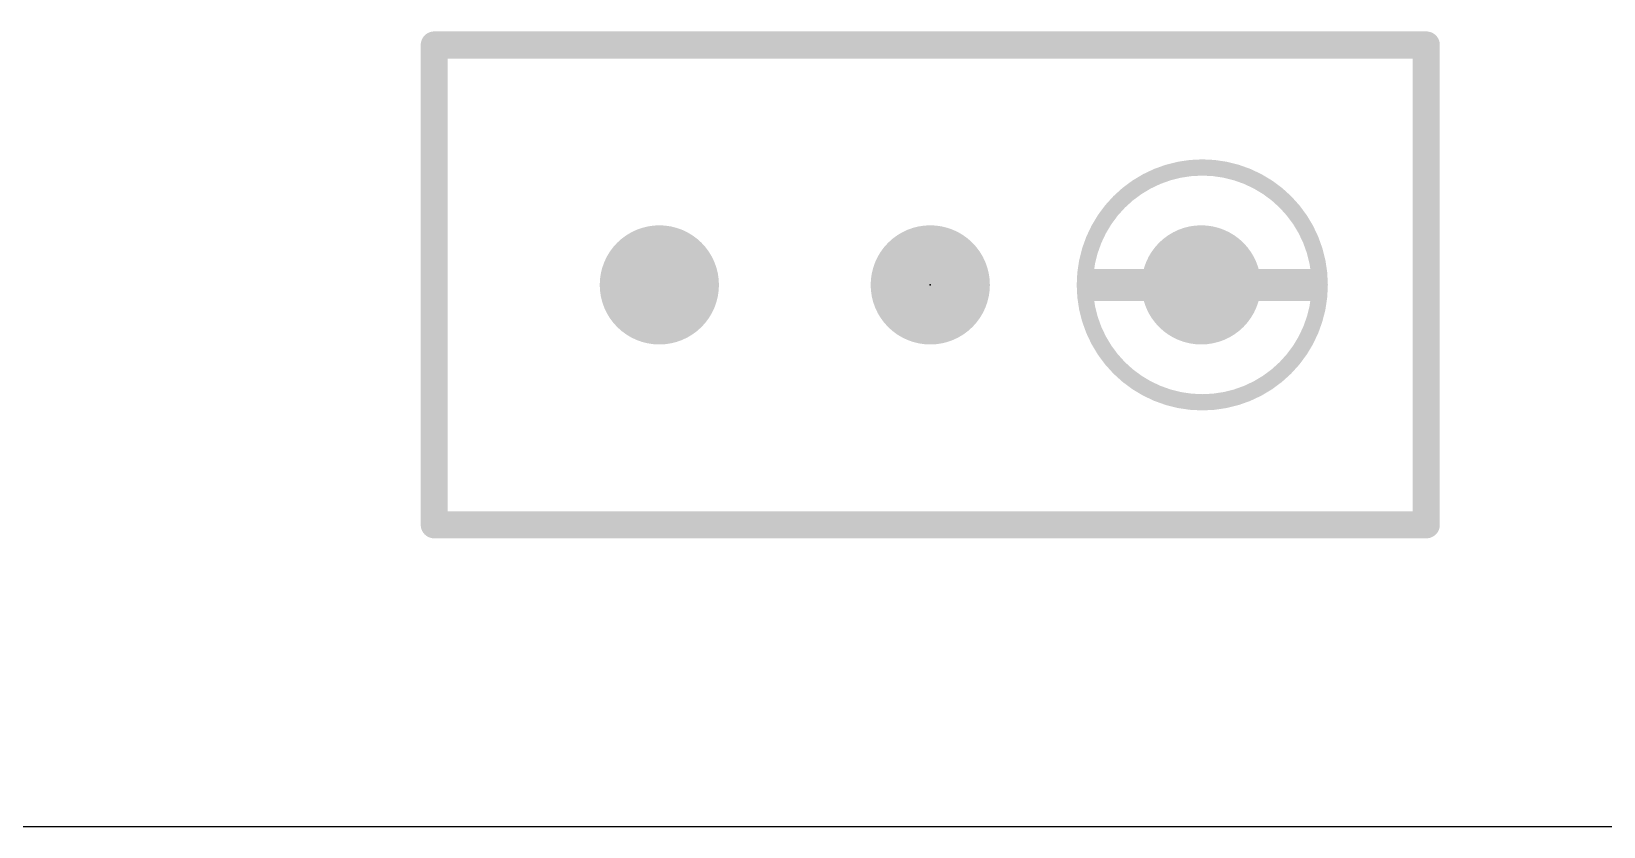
# Model space of a CAD drawing. Extents: x -0.1 to 59.2, y 0 to 90.2.
# Drawn here: x 20.15 to 34.89, y 0 to 7.46 of the extents above; entities that cross this region are included whole.
import ezdxf

# ---------------------------------------------------------------- set-up
doc = ezdxf.new("R2010")
doc.units = 0
for name, color, linetype in [('17', 110, 'CONTINUOUS'), ('20', 31, 'CONTINUOUS'), ('21', 253, 'CONTINUOUS'), ('23', 53, 'CONTINUOUS'), ('51', 253, 'CONTINUOUS')]:
    doc.layers.add(name, color=color, linetype=linetype)

# ---------------------------------------------------------------- blocks, each defined once
blk = doc.blocks.new('RECT')
blk.add_solid([(-0.5, -0.5), (0.5, -0.5), (-0.5, 0.5), (0.5, 0.5)])
blk = doc.blocks.new('ROUNDP')
at = {"const_width": 0.5}
blk.add_lwpolyline([(0, -0.25, 1), (0, 0.25, 1), (0, -0.25)], format="xyb", dxfattribs=at)

msp = doc.modelspace()

# ---------------------------------------------------------------- linework, layer by layer
at = {"layer": '20'}
msp.add_line((0, 0), (59.055, 0), dxfattribs=at)
at = {"layer": '21', "const_width": 0.254}
for points in [[(23.925, 2.83), (23.925, 7.33)], [(23.925, 7.33), (33.225, 7.33)], [(33.225, 7.33), (33.225, 2.83)], [(33.225, 2.83), (23.925, 2.83)]]:
    msp.add_lwpolyline(points, dxfattribs=at)
at = {"layer": '21'}
for points, const_width in [([(23.9885, 7.33, 1), (23.8615, 7.33)], 0.127), ([(23.925, 7.3935, 1), (23.925, 7.2665)], 0.127), ([(33.2885, 7.33, 1), (33.1615, 7.33)], 0.127), ([(33.225, 7.2665, 1), (33.225, 7.3935)], 0.127), ([(31.125, 3.9789, 1), (31.125, 6.1811, 1), (31.125, 3.9789)], 0.1524), ([(23.925, 2.8935, 1), (23.925, 2.7665)], 0.127), ([(33.225, 2.7665, 1), (33.225, 2.8935)], 0.127), ([(23.8615, 2.83, 1), (23.9885, 2.83)], 0.127), ([(33.1615, 2.83, 1), (33.2885, 2.83)], 0.127)]:
    msp.add_lwpolyline(points, format="xyb", dxfattribs=dict(at, const_width=const_width))
at = {"layer": '23'}
msp.add_point((28.575, 5.08), dxfattribs=at)

# ---------------------------------------------------------------- block references
at = {"layer": '17', "xscale": 1.1176, "yscale": 1.1176, "rotation": 90}
for p in [(26.035, 5.08), (26.035, 5.08), (28.575, 5.08), (28.575, 5.08), (31.115, 5.08), (31.115, 5.08)]:
    msp.add_blockref('ROUNDP', p, dxfattribs=at)
at = {"layer": '51', "xscale": 0.3, "yscale": 2.1, "rotation": 90}
msp.add_blockref('RECT', (31.125, 5.08), dxfattribs=at)

doc.saveas('drawing.dxf')
